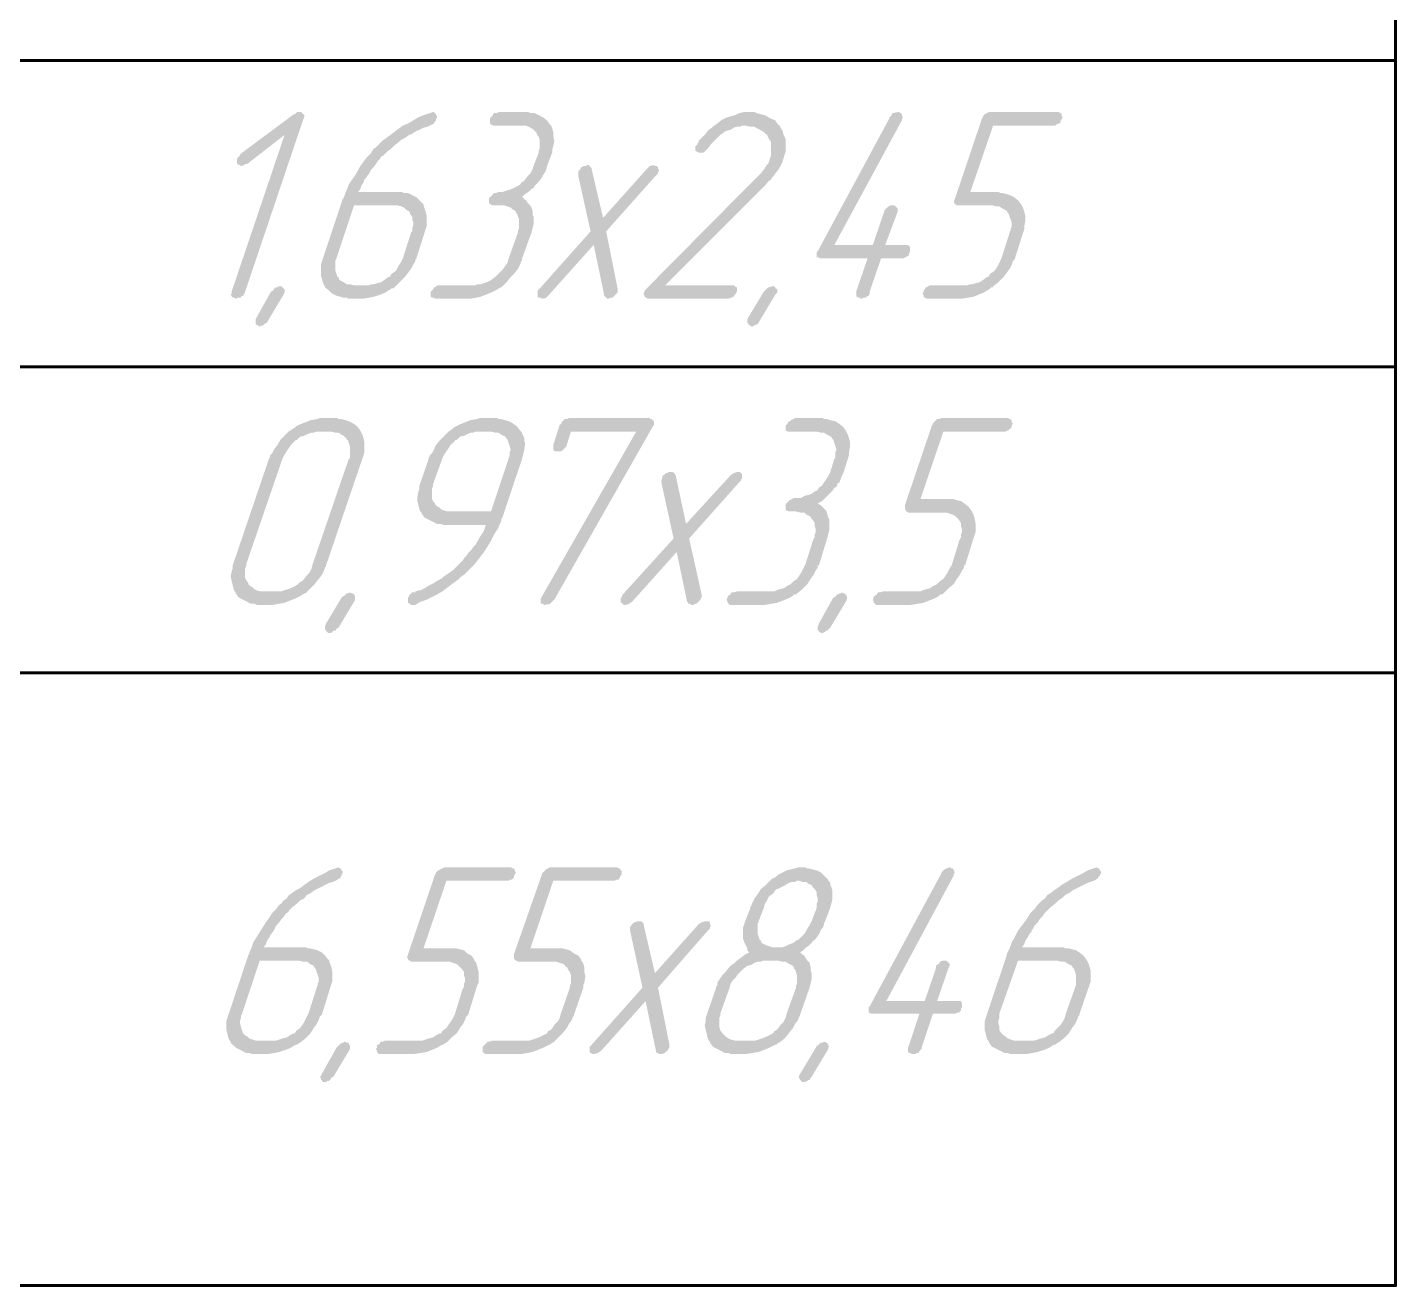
# Model space of a CAD drawing. Extents: x 260 to 1101, y 70 to 664.
# Drawn here: x 734.27 to 767.77, y 175.29 to 206.1 of the extents above; entities that cross this region are included whole.
import ezdxf

# ---------------------------------------------------------------- set-up
doc = ezdxf.new("R2010")
doc.units = 0
doc.header["$MEASUREMENT"] = 0
doc.layers.add('PDF _Геометрия', color=7, linetype='CONTINUOUS')
doc.layers.add('PDF _Сплошная заливка', color=7, linetype='CONTINUOUS')

msp = doc.modelspace()

# ---------------------------------------------------------------- hatches: boundary and pattern name
at = {"layer": 'PDF _Сплошная заливка', "transparency": 33554559}
for points in [[(740.973, 204.022), (740.998, 203.997), (741.024, 203.971), (741.024, 203.971), (741.049, 203.946), (741.049, 203.895), (741.024, 203.844), (739.601, 199.628), (739.601, 199.602), (739.575, 199.577), (739.55, 199.526), (739.499, 199.501), (739.499, 199.475), (739.474, 199.475), (739.423, 199.475), (739.372, 199.45), (739.372, 199.45), (739.347, 199.475), (739.321, 199.475), (739.271, 199.501), (739.271, 199.501), (739.271, 199.526), (739.245, 199.551), (739.271, 199.577), (739.271, 199.628), (740.566, 203.463), (739.652, 202.752), (739.626, 202.752), (739.601, 202.752), (739.575, 202.727), (739.525, 202.701), (739.499, 202.701), (739.474, 202.727), (739.448, 202.727), (739.423, 202.752), (739.398, 202.777), (739.398, 202.803), (739.398, 202.828), (739.398, 202.879), (739.398, 202.879), (739.423, 202.904), (739.448, 202.93), (739.499, 203.006), (740.795, 203.971), (740.82, 203.971), (740.846, 203.997), (740.871, 204.022), (740.922, 204.022), (740.947, 204.022)], [(746.536, 204.022), (746.587, 203.997), (746.689, 203.997), (746.79, 203.946), (746.892, 203.895), (746.994, 203.819), (747.044, 203.742), (747.07, 203.717), (747.095, 203.692), (747.121, 203.616), (747.146, 203.539), (747.146, 203.438), (747.172, 203.311), (747.146, 203.184), (747.121, 203.108), (747.121, 203.031), (746.994, 202.701), (746.968, 202.6), (746.943, 202.549), (746.892, 202.472), (746.892, 202.472), (746.892, 202.472), (746.867, 202.422), (746.816, 202.346), (746.765, 202.295), (746.765, 202.295), (746.74, 202.269), (746.689, 202.219), (746.663, 202.168), (746.613, 202.142), (746.536, 202.066), (746.46, 202.015), (746.384, 201.939), (746.384, 201.939), (746.409, 201.939), (746.435, 201.888), (746.486, 201.863), (746.511, 201.812), (746.562, 201.761), (746.613, 201.685), (746.638, 201.609), (746.638, 201.584), (746.638, 201.558), (746.638, 201.507), (746.663, 201.457), (746.663, 201.355), (746.663, 201.279), (746.638, 201.177), (746.613, 201.076), (746.384, 200.441), (746.384, 200.415), (746.384, 200.415), (746.384, 200.39), (746.359, 200.364), (746.333, 200.288), (746.282, 200.187), (746.206, 200.085), (746.104, 199.983), (746.003, 199.856), (745.876, 199.729), (745.85, 199.729), (745.85, 199.729), (745.825, 199.704), (745.8, 199.704), (745.774, 199.679), (745.723, 199.653), (745.622, 199.602), (745.495, 199.551), (745.368, 199.501), (745.241, 199.475), (745.088, 199.45), (744.25, 199.45), (744.225, 199.475), (744.174, 199.475), (744.148, 199.501), (744.148, 199.501), (744.148, 199.526), (744.148, 199.577), (744.148, 199.628), (744.148, 199.628), (744.174, 199.653), (744.199, 199.679), (744.225, 199.729), (744.25, 199.729), (744.275, 199.755), (744.326, 199.78), (744.377, 199.78), (745.241, 199.78), (745.292, 199.806), (745.368, 199.806), (745.444, 199.831), (745.52, 199.856), (745.622, 199.907), (745.723, 199.983), (745.723, 199.983), (745.749, 200.009), (745.8, 200.06), (745.85, 200.11), (745.901, 200.161), (745.977, 200.263), (746.028, 200.339), (746.054, 200.441), (746.282, 201.076), (746.282, 201.101), (746.282, 201.126), (746.308, 201.177), (746.308, 201.253), (746.308, 201.33), (746.308, 201.406), (746.282, 201.457), (746.257, 201.533), (746.232, 201.558), (746.232, 201.584), (746.206, 201.609), (746.155, 201.634), (746.104, 201.685), (746.028, 201.711), (745.952, 201.736), (745.85, 201.736), (745.673, 201.736), (745.647, 201.736), (745.622, 201.761), (745.571, 201.787), (745.571, 201.787), (745.571, 201.812), (745.571, 201.863), (745.571, 201.888), (745.571, 201.914), (745.596, 201.939), (745.622, 201.965), (745.647, 201.99), (745.673, 202.015), (745.698, 202.041), (745.749, 202.041), (745.8, 202.066), (745.85, 202.066), (745.901, 202.066), (745.977, 202.091), (746.054, 202.117), (746.13, 202.142), (746.232, 202.193), (746.333, 202.244), (746.333, 202.244), (746.359, 202.295), (746.409, 202.32), (746.46, 202.371), (746.511, 202.447), (746.587, 202.523), (746.638, 202.625), (746.663, 202.701), (746.79, 203.031), (746.79, 203.057), (746.79, 203.082), (746.816, 203.133), (746.816, 203.209), (746.816, 203.26), (746.816, 203.336), (746.79, 203.412), (746.74, 203.489), (746.74, 203.514), (746.74, 203.514), (746.689, 203.565), (746.663, 203.59), (746.587, 203.641), (746.536, 203.666), (746.46, 203.692), (746.359, 203.692), (745.698, 203.692), (745.673, 203.692), (745.622, 203.717), (745.596, 203.742), (745.596, 203.742), (745.596, 203.768), (745.596, 203.819), (745.596, 203.844), (745.596, 203.87), (745.596, 203.87), (745.647, 203.92), (745.673, 203.946), (745.673, 203.971), (745.698, 203.997), (745.749, 203.997), (745.825, 204.022), (746.511, 204.022)], [(752.024, 204.022), (752.075, 204.022), (752.125, 203.997), (752.227, 203.971), (752.329, 203.946), (752.456, 203.87), (752.583, 203.819), (752.633, 203.742), (752.684, 203.692), (752.684, 203.692), (752.684, 203.692), (752.71, 203.666), (752.71, 203.641), (752.761, 203.565), (752.786, 203.463), (752.837, 203.361), (752.837, 203.209), (752.837, 203.133), (752.837, 203.057), (752.811, 202.981), (752.786, 202.904), (752.786, 202.879), (752.786, 202.879), (752.761, 202.854), (752.761, 202.803), (752.735, 202.752), (752.71, 202.701), (752.633, 202.574), (752.633, 202.574), (752.608, 202.549), (752.583, 202.523), (752.557, 202.472), (752.506, 202.422), (752.481, 202.371), (752.405, 202.32), (752.354, 202.244), (749.89, 199.78), (751.541, 199.78), (751.567, 199.78), (751.592, 199.755), (751.643, 199.729), (751.643, 199.729), (751.643, 199.704), (751.643, 199.653), (751.643, 199.628), (751.643, 199.628), (751.617, 199.577), (751.592, 199.551), (751.567, 199.501), (751.541, 199.501), (751.516, 199.475), (751.49, 199.475), (751.414, 199.45), (749.458, 199.45), (749.433, 199.475), (749.407, 199.475), (749.382, 199.501), (749.382, 199.526), (749.356, 199.551), (749.356, 199.577), (749.382, 199.628), (749.382, 199.628), (749.382, 199.653), (749.433, 199.704), (752.125, 202.422), (752.252, 202.549), (752.329, 202.65), (752.329, 202.676), (752.354, 202.676), (752.354, 202.701), (752.379, 202.727), (752.43, 202.803), (752.456, 202.904), (752.456, 202.904), (752.456, 202.904), (752.481, 202.955), (752.481, 203.006), (752.481, 203.082), (752.481, 203.184), (752.481, 203.285), (752.43, 203.361), (752.405, 203.412), (752.379, 203.463), (752.379, 203.463), (752.354, 203.489), (752.329, 203.489), (752.329, 203.514), (752.252, 203.565), (752.151, 203.616), (752.151, 203.616), (752.125, 203.641), (752.1, 203.641), (752.075, 203.666), (752.024, 203.666), (751.973, 203.666), (751.846, 203.692), (751.821, 203.692), (751.77, 203.692), (751.719, 203.666), (751.643, 203.666), (751.567, 203.641), (751.49, 203.59), (751.389, 203.565), (751.389, 203.565), (751.338, 203.539), (751.312, 203.514), (751.236, 203.463), (751.185, 203.412), (751.109, 203.336), (751.008, 203.235), (750.931, 203.133), (750.931, 203.133), (750.906, 203.108), (750.881, 203.082), (750.855, 203.057), (750.855, 203.057), (750.83, 203.031), (750.804, 203.031), (750.754, 203.031), (750.754, 203.031), (750.703, 203.031), (750.677, 203.057), (750.652, 203.057), (750.627, 203.082), (750.627, 203.108), (750.627, 203.133), (750.627, 203.184), (750.677, 203.235), (750.677, 203.26), (750.677, 203.26), (750.703, 203.285), (750.703, 203.311), (750.779, 203.387), (750.855, 203.463), (750.931, 203.565), (751.058, 203.666), (751.16, 203.742), (751.287, 203.844), (751.312, 203.844), (751.312, 203.844), (751.338, 203.87), (751.414, 203.895), (751.49, 203.92), (751.592, 203.946), (751.693, 203.997), (751.821, 204.022), (751.948, 204.022), (751.998, 204.022)], [(755.606, 204.022), (755.657, 203.997), (755.682, 203.971), (755.682, 203.971), (755.682, 203.946), (755.707, 203.895), (755.682, 203.844), (755.682, 203.819), (754.031, 200.771), (754.971, 200.771), (755.25, 201.584), (755.25, 201.584), (755.25, 201.609), (755.276, 201.634), (755.326, 201.685), (755.326, 201.685), (755.352, 201.711), (755.403, 201.736), (755.453, 201.736), (755.479, 201.736), (755.504, 201.736), (755.53, 201.711), (755.555, 201.685), (755.555, 201.685), (755.58, 201.66), (755.58, 201.634), (755.58, 201.584), (755.276, 200.771), (755.784, 200.771), (755.809, 200.771), (755.86, 200.745), (755.885, 200.72), (755.885, 200.695), (755.885, 200.669), (755.885, 200.644), (755.885, 200.593), (755.885, 200.593), (755.86, 200.568), (755.86, 200.517), (755.809, 200.491), (755.784, 200.466), (755.758, 200.466), (755.733, 200.441), (755.682, 200.441), (755.174, 200.441), (754.895, 199.628), (754.895, 199.602), (754.895, 199.577), (754.869, 199.526), (754.818, 199.501), (754.793, 199.475), (754.767, 199.475), (754.742, 199.475), (754.691, 199.45), (754.666, 199.45), (754.666, 199.475), (754.615, 199.475), (754.59, 199.501), (754.564, 199.501), (754.564, 199.526), (754.564, 199.551), (754.564, 199.577), (754.564, 199.628), (754.844, 200.441), (753.701, 200.441), (753.675, 200.441), (753.65, 200.466), (753.599, 200.466), (753.599, 200.491), (753.599, 200.517), (753.599, 200.542), (753.599, 200.593), (753.624, 200.618), (755.377, 203.87), (755.377, 203.895), (755.403, 203.92), (755.428, 203.946), (755.453, 203.997), (755.58, 204.022)], [(759.518, 204.022), (759.569, 203.997), (759.594, 203.971), (759.594, 203.946), (759.594, 203.92), (759.62, 203.895), (759.594, 203.844), (759.594, 203.844), (759.569, 203.819), (759.569, 203.768), (759.518, 203.742), (759.518, 203.742), (759.467, 203.717), (759.442, 203.692), (759.391, 203.692), (757.918, 203.692), (757.359, 202.066), (758.045, 202.066), (758.096, 202.041), (758.146, 202.041), (758.248, 202.015), (758.324, 201.99), (758.426, 201.939), (758.527, 201.863), (758.604, 201.761), (758.604, 201.761), (758.629, 201.711), (758.654, 201.66), (758.68, 201.584), (758.705, 201.482), (758.705, 201.355), (758.68, 201.228), (758.68, 201.152), (758.654, 201.076), (758.451, 200.441), (758.451, 200.415), (758.426, 200.415), (758.426, 200.39), (758.4, 200.364), (758.375, 200.288), (758.324, 200.187), (758.248, 200.085), (758.172, 199.983), (758.045, 199.856), (757.918, 199.755), (757.918, 199.755), (757.918, 199.729), (757.867, 199.729), (757.841, 199.704), (757.816, 199.679), (757.765, 199.653), (757.689, 199.602), (757.562, 199.551), (757.435, 199.501), (757.283, 199.475), (757.13, 199.45), (756.292, 199.45), (756.266, 199.475), (756.241, 199.475), (756.216, 199.501), (756.216, 199.501), (756.216, 199.526), (756.19, 199.577), (756.216, 199.628), (756.216, 199.628), (756.216, 199.653), (756.241, 199.679), (756.266, 199.729), (756.292, 199.729), (756.317, 199.755), (756.368, 199.78), (756.419, 199.78), (757.283, 199.78), (757.333, 199.806), (757.41, 199.806), (757.486, 199.831), (757.587, 199.856), (757.664, 199.907), (757.765, 199.983), (757.791, 199.983), (757.816, 200.009), (757.841, 200.06), (757.918, 200.11), (757.969, 200.161), (758.019, 200.237), (758.07, 200.339), (758.121, 200.441), (758.324, 201.076), (758.324, 201.101), (758.35, 201.126), (758.35, 201.177), (758.375, 201.228), (758.375, 201.304), (758.35, 201.38), (758.324, 201.457), (758.299, 201.533), (758.299, 201.533), (758.273, 201.558), (758.248, 201.609), (758.197, 201.634), (758.146, 201.66), (758.07, 201.711), (757.994, 201.711), (757.918, 201.736), (757.054, 201.736), (757.029, 201.736), (757.003, 201.761), (756.978, 201.761), (756.978, 201.787), (756.952, 201.838), (756.978, 201.888), (757.638, 203.844), (757.638, 203.87), (757.664, 203.87), (757.664, 203.92), (757.689, 203.946), (757.714, 203.971), (757.765, 203.997), (757.816, 204.022), (757.867, 204.022)], [(749.636, 202.701), (749.687, 202.701), (749.712, 202.676), (749.712, 202.676), (749.712, 202.65), (749.737, 202.6), (749.712, 202.549), (749.712, 202.549), (749.712, 202.523), (749.687, 202.498), (749.661, 202.472), (748.442, 201.101), (748.721, 199.704), (748.721, 199.704), (748.721, 199.679), (748.721, 199.653), (748.721, 199.602), (748.721, 199.602), (748.696, 199.577), (748.67, 199.551), (748.62, 199.501), (748.62, 199.501), (748.594, 199.475), (748.543, 199.475), (748.493, 199.45), (748.467, 199.45), (748.442, 199.475), (748.416, 199.501), (748.391, 199.526), (748.391, 199.551), (748.137, 200.771), (747.044, 199.551), (746.968, 199.475), (746.867, 199.45), (746.867, 199.45), (746.841, 199.475), (746.79, 199.475), (746.765, 199.501), (746.765, 199.501), (746.765, 199.526), (746.765, 199.577), (746.765, 199.628), (746.765, 199.628), (746.765, 199.653), (746.79, 199.679), (746.816, 199.704), (748.061, 201.101), (747.756, 202.472), (747.756, 202.574), (747.756, 202.574), (747.781, 202.6), (747.807, 202.625), (747.832, 202.676), (747.857, 202.676), (747.883, 202.701), (747.934, 202.701), (747.984, 202.727), (748.01, 202.727), (748.035, 202.701), (748.061, 202.676), (748.086, 202.65), (748.086, 202.625), (748.366, 201.431), (749.433, 202.625), (749.509, 202.701), (749.61, 202.727), (749.61, 202.727)], [(740.49, 199.755), (740.515, 199.729), (740.541, 199.704), (740.541, 199.704), (740.566, 199.679), (740.566, 199.628), (740.566, 199.602), (740.566, 199.602), (740.541, 199.551), (740.16, 198.917), (740.134, 198.866), (740.084, 198.84), (740.058, 198.815), (740.058, 198.815), (740.033, 198.79), (739.982, 198.79), (739.957, 198.764), (739.957, 198.764), (739.931, 198.79), (739.88, 198.815), (739.88, 198.815), (739.855, 198.84), (739.855, 198.866), (739.855, 198.891), (739.855, 198.917), (739.855, 198.942), (739.88, 198.993), (740.236, 199.628), (740.287, 199.653), (740.312, 199.704), (740.338, 199.704), (740.338, 199.729), (740.388, 199.729), (740.414, 199.755), (740.439, 199.755), (740.465, 199.755)], [(752.557, 199.755), (752.583, 199.729), (752.583, 199.704), (752.608, 199.704), (752.633, 199.679), (752.633, 199.628), (752.633, 199.602), (752.633, 199.602), (752.583, 199.551), (752.202, 198.917), (752.176, 198.866), (752.151, 198.84), (752.125, 198.815), (752.1, 198.815), (752.075, 198.79), (752.049, 198.79), (752.024, 198.764), (752.024, 198.764), (751.973, 198.79), (751.948, 198.815), (751.922, 198.815), (751.922, 198.84), (751.897, 198.866), (751.897, 198.891), (751.897, 198.917), (751.897, 198.942), (751.922, 198.993), (752.303, 199.628), (752.329, 199.653), (752.379, 199.704), (752.379, 199.704), (752.405, 199.729), (752.43, 199.729), (752.481, 199.755), (752.506, 199.755), (752.506, 199.755)], [(749.534, 196.504), (749.559, 196.504), (749.585, 196.478), (749.585, 196.478), (749.61, 196.453), (749.61, 196.402), (749.61, 196.351), (749.585, 196.326), (747.172, 192.084), (747.172, 192.084), (747.146, 192.059), (747.121, 192.033), (747.07, 191.982), (746.943, 191.957), (746.943, 191.957), (746.917, 191.957), (746.892, 191.982), (746.841, 191.982), (746.841, 192.008), (746.841, 192.033), (746.841, 192.059), (746.841, 192.109), (746.867, 192.16), (749.178, 196.199), (747.578, 196.199), (747.476, 195.869), (747.476, 195.843), (747.451, 195.818), (747.425, 195.792), (747.375, 195.742), (747.375, 195.742), (747.349, 195.716), (747.299, 195.716), (747.248, 195.716), (747.248, 195.716), (747.222, 195.716), (747.197, 195.716), (747.146, 195.742), (747.146, 195.742), (747.146, 195.767), (747.146, 195.818), (747.146, 195.869), (747.299, 196.351), (747.299, 196.351), (747.324, 196.377), (747.349, 196.402), (747.349, 196.427), (747.375, 196.453), (747.425, 196.504), (747.476, 196.504), (747.527, 196.529), (749.509, 196.529)], [(753.777, 196.504), (753.853, 196.504), (753.929, 196.478), (754.056, 196.453), (754.132, 196.402), (754.234, 196.326), (754.31, 196.224), (754.31, 196.224), (754.336, 196.173), (754.361, 196.122), (754.386, 196.046), (754.412, 195.945), (754.412, 195.818), (754.386, 195.691), (754.386, 195.615), (754.361, 195.538), (754.259, 195.208), (754.209, 195.107), (754.183, 195.03), (754.158, 194.98), (754.158, 194.98), (754.158, 194.954), (754.107, 194.929), (754.082, 194.852), (754.005, 194.802), (754.005, 194.776), (753.98, 194.751), (753.955, 194.726), (753.904, 194.675), (753.853, 194.624), (753.802, 194.573), (753.726, 194.497), (753.624, 194.446), (753.624, 194.446), (753.65, 194.421), (753.701, 194.395), (753.726, 194.37), (753.777, 194.319), (753.828, 194.268), (753.853, 194.192), (753.878, 194.091), (753.878, 194.091), (753.904, 194.065), (753.904, 194.014), (753.904, 193.938), (753.904, 193.862), (753.904, 193.786), (753.878, 193.684), (753.853, 193.582), (753.65, 192.922), (753.65, 192.922), (753.624, 192.922), (753.624, 192.897), (753.624, 192.871), (753.573, 192.795), (753.523, 192.694), (753.446, 192.592), (753.37, 192.465), (753.243, 192.338), (753.116, 192.236), (753.116, 192.236), (753.116, 192.236), (753.091, 192.211), (753.04, 192.211), (753.015, 192.186), (752.989, 192.16), (752.888, 192.109), (752.761, 192.059), (752.633, 192.008), (752.481, 191.982), (752.329, 191.957), (751.49, 191.957), (751.465, 191.957), (751.44, 191.982), (751.414, 192.008), (751.414, 192.008), (751.414, 192.033), (751.389, 192.084), (751.414, 192.135), (751.414, 192.135), (751.414, 192.16), (751.44, 192.186), (751.49, 192.211), (751.49, 192.236), (751.516, 192.262), (751.567, 192.262), (751.643, 192.287), (752.481, 192.287), (752.557, 192.287), (752.608, 192.312), (752.684, 192.338), (752.786, 192.363), (752.862, 192.414), (752.964, 192.465), (752.989, 192.49), (753.015, 192.516), (753.04, 192.541), (753.116, 192.592), (753.167, 192.668), (753.218, 192.744), (753.269, 192.846), (753.319, 192.948), (753.523, 193.582), (753.548, 193.608), (753.548, 193.633), (753.548, 193.684), (753.573, 193.735), (753.573, 193.811), (753.548, 193.887), (753.548, 193.964), (753.497, 194.04), (753.497, 194.04), (753.472, 194.065), (753.446, 194.116), (753.396, 194.141), (753.345, 194.167), (753.294, 194.218), (753.192, 194.218), (753.091, 194.243), (752.938, 194.243), (752.913, 194.243), (752.862, 194.268), (752.837, 194.268), (752.837, 194.294), (752.837, 194.319), (752.837, 194.345), (752.837, 194.395), (752.837, 194.395), (752.837, 194.421), (752.862, 194.446), (752.913, 194.497), (752.913, 194.497), (752.938, 194.522), (752.989, 194.548), (753.04, 194.573), (753.091, 194.573), (753.167, 194.573), (753.218, 194.573), (753.294, 194.624), (753.396, 194.649), (753.472, 194.675), (753.573, 194.751), (753.599, 194.751), (753.624, 194.776), (753.65, 194.827), (753.726, 194.878), (753.777, 194.954), (753.828, 195.03), (753.878, 195.107), (753.929, 195.208), (754.031, 195.538), (754.056, 195.538), (754.056, 195.589), (754.056, 195.64), (754.056, 195.691), (754.082, 195.767), (754.056, 195.843), (754.031, 195.919), (754.005, 195.996), (754.005, 195.996), (753.98, 196.021), (753.955, 196.072), (753.904, 196.097), (753.853, 196.122), (753.777, 196.173), (753.701, 196.173), (753.599, 196.199), (752.938, 196.199), (752.913, 196.199), (752.888, 196.199), (752.837, 196.224), (752.837, 196.25), (752.837, 196.275), (752.837, 196.3), (752.837, 196.351), (752.837, 196.351), (752.862, 196.377), (752.888, 196.402), (752.913, 196.453), (752.938, 196.453), (752.964, 196.478), (753.015, 196.504), (753.065, 196.529), (753.751, 196.529)], [(758.299, 196.504), (758.35, 196.504), (758.375, 196.453), (758.375, 196.453), (758.375, 196.427), (758.4, 196.402), (758.375, 196.351), (758.375, 196.351), (758.375, 196.326), (758.35, 196.275), (758.299, 196.25), (758.299, 196.224), (758.273, 196.224), (758.222, 196.199), (758.172, 196.199), (756.698, 196.199), (756.139, 194.548), (756.851, 194.548), (756.876, 194.548), (756.927, 194.548), (757.029, 194.522), (757.13, 194.497), (757.206, 194.446), (757.308, 194.37), (757.384, 194.268), (757.384, 194.268), (757.41, 194.218), (757.435, 194.167), (757.46, 194.091), (757.486, 193.964), (757.486, 193.862), (757.486, 193.735), (757.46, 193.659), (757.435, 193.582), (757.232, 192.922), (757.232, 192.922), (757.206, 192.922), (757.206, 192.897), (757.206, 192.871), (757.156, 192.795), (757.105, 192.694), (757.029, 192.592), (756.952, 192.465), (756.825, 192.363), (756.698, 192.236), (756.698, 192.236), (756.698, 192.236), (756.673, 192.211), (756.622, 192.211), (756.597, 192.186), (756.571, 192.16), (756.47, 192.109), (756.343, 192.059), (756.216, 192.008), (756.063, 191.982), (755.911, 191.957), (755.072, 191.957), (755.047, 191.957), (755.022, 191.982), (754.996, 192.008), (754.996, 192.008), (754.996, 192.033), (754.971, 192.084), (754.996, 192.135), (754.996, 192.135), (754.996, 192.16), (755.022, 192.186), (755.072, 192.211), (755.072, 192.236), (755.098, 192.262), (755.149, 192.262), (755.225, 192.287), (756.063, 192.287), (756.139, 192.287), (756.19, 192.312), (756.266, 192.338), (756.368, 192.363), (756.444, 192.414), (756.546, 192.465), (756.571, 192.49), (756.597, 192.516), (756.622, 192.541), (756.698, 192.592), (756.749, 192.668), (756.8, 192.744), (756.851, 192.846), (756.901, 192.922), (757.105, 193.582), (757.13, 193.582), (757.13, 193.633), (757.13, 193.684), (757.156, 193.735), (757.156, 193.811), (757.13, 193.887), (757.13, 193.964), (757.079, 194.04), (757.079, 194.04), (757.054, 194.065), (757.029, 194.091), (756.978, 194.141), (756.927, 194.167), (756.851, 194.192), (756.774, 194.218), (756.698, 194.218), (755.835, 194.218), (755.809, 194.243), (755.784, 194.243), (755.784, 194.268), (755.758, 194.294), (755.758, 194.319), (755.758, 194.395), (756.419, 196.351), (756.419, 196.351), (756.444, 196.377), (756.444, 196.402), (756.47, 196.427), (756.495, 196.453), (756.546, 196.504), (756.597, 196.504), (756.647, 196.529), (758.299, 196.529)], [(751.693, 195.208), (751.719, 195.208), (751.744, 195.183), (751.77, 195.157), (751.77, 195.132), (751.77, 195.107), (751.77, 195.056), (751.77, 195.056), (751.744, 195.03), (751.744, 195.005), (751.719, 194.98), (750.474, 193.582), (750.779, 192.211), (750.779, 192.186), (750.779, 192.186), (750.779, 192.135), (750.754, 192.109), (750.754, 192.109), (750.754, 192.084), (750.703, 192.033), (750.677, 192.008), (750.652, 191.982), (750.627, 191.982), (750.576, 191.957), (750.525, 191.957), (750.525, 191.957), (750.499, 191.982), (750.449, 191.982), (750.449, 192.008), (750.423, 192.033), (750.169, 193.252), (749.077, 192.033), (749.001, 191.982), (748.924, 191.957), (748.899, 191.957), (748.874, 191.957), (748.848, 191.982), (748.823, 192.008), (748.797, 192.008), (748.797, 192.033), (748.797, 192.059), (748.797, 192.109), (748.797, 192.135), (748.823, 192.135), (748.823, 192.16), (748.848, 192.211), (750.093, 193.582), (749.788, 194.98), (749.814, 195.056), (749.814, 195.081), (749.814, 195.107), (749.839, 195.132), (749.89, 195.157), (749.89, 195.183), (749.941, 195.183), (749.966, 195.208), (750.042, 195.208), (750.042, 195.208), (750.068, 195.208), (750.118, 195.183), (750.118, 195.157), (750.144, 195.132), (750.398, 193.938), (751.49, 195.132), (751.567, 195.183), (751.643, 195.208), (751.668, 195.208)], [(742.218, 192.236), (742.243, 192.236), (742.268, 192.211), (742.268, 192.211), (742.294, 192.16), (742.294, 192.135), (742.294, 192.109), (742.294, 192.084), (742.268, 192.033), (741.887, 191.398), (741.836, 191.373), (741.811, 191.322), (741.786, 191.322), (741.76, 191.322), (741.735, 191.297), (741.709, 191.271), (741.684, 191.271), (741.684, 191.271), (741.633, 191.271), (741.608, 191.297), (741.582, 191.322), (741.582, 191.322), (741.557, 191.373), (741.557, 191.398), (741.557, 191.424), (741.557, 191.424), (741.582, 191.5), (741.964, 192.135), (741.989, 192.16), (742.04, 192.186), (742.065, 192.211), (742.065, 192.211), (742.091, 192.236), (742.141, 192.236), (742.167, 192.262), (742.167, 192.262)], [(754.259, 192.236), (754.285, 192.236), (754.31, 192.211), (754.31, 192.211), (754.336, 192.16), (754.336, 192.135), (754.336, 192.109), (754.336, 192.084), (754.31, 192.033), (753.929, 191.398), (753.904, 191.373), (753.853, 191.322), (753.828, 191.322), (753.828, 191.322), (753.802, 191.297), (753.751, 191.271), (753.726, 191.271), (753.726, 191.271), (753.701, 191.271), (753.65, 191.297), (753.65, 191.322), (753.624, 191.322), (753.624, 191.373), (753.624, 191.398), (753.624, 191.424), (753.624, 191.424), (753.65, 191.5), (754.005, 192.135), (754.056, 192.16), (754.082, 192.186), (754.107, 192.211), (754.107, 192.211), (754.158, 192.236), (754.183, 192.236), (754.209, 192.262), (754.209, 192.262)], [(746.13, 185.505), (746.181, 185.505), (746.206, 185.455), (746.206, 185.455), (746.206, 185.429), (746.232, 185.404), (746.206, 185.353), (746.206, 185.353), (746.181, 185.328), (746.181, 185.277), (746.13, 185.226), (746.13, 185.226), (746.079, 185.226), (746.054, 185.201), (746.003, 185.201), (744.529, 185.201), (743.97, 183.55), (744.656, 183.55), (744.707, 183.55), (744.758, 183.55), (744.86, 183.524), (744.961, 183.499), (745.038, 183.422), (745.139, 183.372), (745.215, 183.27), (745.215, 183.245), (745.241, 183.219), (745.266, 183.169), (745.292, 183.067), (745.317, 182.965), (745.317, 182.864), (745.317, 182.711), (745.292, 182.661), (745.266, 182.584), (745.063, 181.924), (745.063, 181.924), (745.038, 181.899), (745.038, 181.899), (745.012, 181.873), (744.987, 181.797), (744.936, 181.695), (744.86, 181.594), (744.783, 181.467), (744.656, 181.365), (744.529, 181.238), (744.529, 181.238), (744.529, 181.238), (744.479, 181.213), (744.453, 181.187), (744.428, 181.187), (744.377, 181.162), (744.301, 181.111), (744.174, 181.06), (744.047, 181.01), (743.894, 180.984), (743.742, 180.959), (742.904, 180.959), (742.878, 180.959), (742.853, 180.984), (742.827, 181.01), (742.827, 181.01), (742.827, 181.035), (742.802, 181.086), (742.827, 181.111), (742.827, 181.137), (742.827, 181.162), (742.853, 181.187), (742.904, 181.213), (742.904, 181.238), (742.929, 181.264), (742.98, 181.264), (743.03, 181.289), (743.894, 181.289), (743.945, 181.289), (744.021, 181.314), (744.098, 181.34), (744.199, 181.365), (744.275, 181.416), (744.377, 181.467), (744.402, 181.467), (744.428, 181.518), (744.453, 181.543), (744.529, 181.594), (744.58, 181.67), (744.631, 181.746), (744.682, 181.822), (744.733, 181.924), (744.936, 182.584), (744.961, 182.584), (744.961, 182.635), (744.961, 182.686), (744.987, 182.737), (744.987, 182.813), (744.961, 182.889), (744.961, 182.965), (744.91, 183.042), (744.91, 183.042), (744.885, 183.067), (744.86, 183.092), (744.809, 183.143), (744.758, 183.169), (744.682, 183.194), (744.606, 183.219), (744.529, 183.219), (743.666, 183.219), (743.64, 183.245), (743.615, 183.245), (743.589, 183.27), (743.589, 183.296), (743.564, 183.321), (743.589, 183.397), (744.25, 185.353), (744.25, 185.353), (744.275, 185.378), (744.275, 185.404), (744.301, 185.429), (744.326, 185.455), (744.377, 185.48), (744.428, 185.505), (744.479, 185.531), (746.13, 185.531)], [(748.747, 185.505), (748.772, 185.505), (748.797, 185.455), (748.823, 185.455), (748.823, 185.429), (748.823, 185.404), (748.823, 185.353), (748.823, 185.353), (748.797, 185.328), (748.772, 185.277), (748.747, 185.226), (748.721, 185.226), (748.696, 185.226), (748.645, 185.201), (748.594, 185.201), (747.146, 185.201), (746.587, 183.55), (747.273, 183.55), (747.299, 183.55), (747.375, 183.55), (747.451, 183.524), (747.553, 183.499), (747.654, 183.422), (747.756, 183.372), (747.832, 183.27), (747.832, 183.245), (747.857, 183.219), (747.883, 183.169), (747.908, 183.067), (747.908, 182.965), (747.934, 182.864), (747.908, 182.711), (747.883, 182.661), (747.883, 182.584), (747.654, 181.924), (747.654, 181.924), (747.654, 181.899), (747.654, 181.899), (747.629, 181.873), (747.603, 181.797), (747.527, 181.695), (747.476, 181.594), (747.375, 181.467), (747.273, 181.365), (747.146, 181.238), (747.121, 181.238), (747.121, 181.238), (747.095, 181.213), (747.07, 181.187), (747.044, 181.187), (746.994, 181.162), (746.892, 181.111), (746.765, 181.06), (746.638, 181.01), (746.511, 180.984), (746.359, 180.959), (745.52, 180.959), (745.495, 180.959), (745.444, 180.984), (745.419, 181.01), (745.419, 181.01), (745.419, 181.035), (745.419, 181.086), (745.419, 181.111), (745.419, 181.137), (745.444, 181.162), (745.469, 181.187), (745.495, 181.213), (745.52, 181.238), (745.546, 181.264), (745.596, 181.264), (745.647, 181.289), (746.511, 181.289), (746.562, 181.289), (746.638, 181.314), (746.714, 181.34), (746.79, 181.365), (746.892, 181.416), (746.994, 181.467), (746.994, 181.467), (747.019, 181.518), (747.07, 181.543), (747.121, 181.594), (747.172, 181.67), (747.248, 181.746), (747.299, 181.822), (747.324, 181.924), (747.553, 182.584), (747.553, 182.584), (747.553, 182.635), (747.578, 182.686), (747.578, 182.737), (747.578, 182.813), (747.578, 182.889), (747.553, 182.965), (747.502, 183.042), (747.502, 183.042), (747.502, 183.067), (747.451, 183.092), (747.425, 183.143), (747.375, 183.169), (747.299, 183.194), (747.222, 183.219), (747.121, 183.219), (746.282, 183.219), (746.257, 183.245), (746.232, 183.245), (746.206, 183.27), (746.181, 183.296), (746.181, 183.321), (746.181, 183.397), (746.867, 185.353), (746.867, 185.353), (746.867, 185.378), (746.892, 185.404), (746.917, 185.429), (746.943, 185.455), (746.968, 185.48), (747.019, 185.505), (747.07, 185.531), (748.721, 185.531)], [(756.876, 185.505), (756.927, 185.505), (756.952, 185.48), (756.952, 185.455), (756.952, 185.455), (756.978, 185.404), (756.952, 185.353), (756.952, 185.328), (755.301, 182.254), (756.241, 182.254), (756.52, 183.067), (756.52, 183.092), (756.52, 183.118), (756.546, 183.143), (756.597, 183.169), (756.597, 183.194), (756.622, 183.219), (756.673, 183.245), (756.724, 183.245), (756.749, 183.245), (756.774, 183.245), (756.8, 183.219), (756.825, 183.194), (756.825, 183.194), (756.851, 183.169), (756.851, 183.118), (756.825, 183.067), (756.546, 182.254), (757.054, 182.254), (757.079, 182.254), (757.13, 182.254), (757.156, 182.203), (757.156, 182.203), (757.156, 182.178), (757.156, 182.153), (757.156, 182.102), (757.156, 182.102), (757.13, 182.076), (757.13, 182.026), (757.079, 181.975), (757.054, 181.975), (757.029, 181.975), (757.003, 181.949), (756.952, 181.949), (756.444, 181.949), (756.165, 181.111), (756.165, 181.111), (756.165, 181.086), (756.114, 181.035), (756.089, 180.984), (756.063, 180.984), (756.038, 180.984), (756.012, 180.959), (755.936, 180.959), (755.936, 180.959), (755.936, 180.959), (755.885, 180.984), (755.86, 180.984), (755.835, 181.01), (755.835, 181.035), (755.835, 181.06), (755.835, 181.086), (755.835, 181.111), (756.114, 181.949), (754.971, 181.949), (754.945, 181.949), (754.92, 181.949), (754.869, 181.975), (754.869, 181.975), (754.869, 182), (754.869, 182.051), (754.869, 182.102), (754.895, 182.127), (756.647, 185.378), (756.647, 185.404), (756.673, 185.429), (756.698, 185.455), (756.724, 185.48), (756.851, 185.531), (756.876, 185.531)], [(750.906, 184.21), (750.957, 184.21), (750.982, 184.185), (750.982, 184.159), (750.982, 184.134), (751.008, 184.108), (750.982, 184.058), (750.982, 184.058), (750.982, 184.032), (750.957, 184.007), (750.931, 183.981), (749.712, 182.584), (749.991, 181.187), (749.991, 181.187), (749.991, 181.187), (749.991, 181.137), (749.991, 181.111), (749.991, 181.111), (749.966, 181.086), (749.941, 181.035), (749.89, 181.01), (749.89, 180.984), (749.864, 180.984), (749.814, 180.959), (749.763, 180.959), (749.737, 180.959), (749.712, 180.984), (749.687, 180.984), (749.661, 181.01), (749.661, 181.035), (749.407, 182.254), (748.315, 181.035), (748.238, 180.984), (748.137, 180.959), (748.137, 180.959), (748.111, 180.959), (748.061, 180.984), (748.035, 181.01), (748.035, 181.01), (748.035, 181.035), (748.035, 181.06), (748.035, 181.111), (748.035, 181.111), (748.035, 181.137), (748.061, 181.162), (748.086, 181.187), (749.331, 182.584), (749.026, 183.981), (749.026, 184.058), (749.026, 184.058), (749.051, 184.108), (749.077, 184.134), (749.102, 184.159), (749.128, 184.185), (749.153, 184.185), (749.204, 184.21), (749.255, 184.21), (749.28, 184.21), (749.306, 184.21), (749.331, 184.185), (749.356, 184.159), (749.356, 184.134), (749.636, 182.94), (750.703, 184.134), (750.779, 184.185), (750.881, 184.21), (750.881, 184.21)], [(742.091, 181.238), (742.116, 181.238), (742.141, 181.213), (742.141, 181.213), (742.167, 181.162), (742.167, 181.137), (742.167, 181.111), (742.167, 181.086), (742.141, 181.035), (741.76, 180.4), (741.709, 180.375), (741.684, 180.324), (741.659, 180.324), (741.659, 180.298), (741.608, 180.298), (741.582, 180.273), (741.557, 180.273), (741.557, 180.273), (741.506, 180.273), (741.481, 180.298), (741.481, 180.324), (741.455, 180.324), (741.455, 180.375), (741.43, 180.4), (741.455, 180.425), (741.455, 180.425), (741.481, 180.476), (741.836, 181.111), (741.887, 181.162), (741.913, 181.187), (741.938, 181.213), (741.938, 181.213), (741.989, 181.238), (742.014, 181.238), (742.04, 181.264), (742.04, 181.264)], [(753.828, 181.238), (753.853, 181.238), (753.853, 181.213), (753.878, 181.213), (753.878, 181.162), (753.904, 181.137), (753.878, 181.111), (753.878, 181.086), (753.853, 181.035), (753.472, 180.4), (753.446, 180.375), (753.421, 180.324), (753.396, 180.324), (753.37, 180.298), (753.345, 180.298), (753.319, 180.273), (753.294, 180.273), (753.294, 180.273), (753.243, 180.273), (753.218, 180.298), (753.192, 180.324), (753.192, 180.324), (753.167, 180.375), (753.167, 180.4), (753.167, 180.425), (753.167, 180.425), (753.192, 180.476), (753.573, 181.111), (753.599, 181.162), (753.65, 181.187), (753.65, 181.213), (753.675, 181.213), (753.701, 181.238), (753.751, 181.238), (753.777, 181.264), (753.777, 181.264)]]:
    msp.add_hatch(color=256, dxfattribs=at).paths.add_polyline_path(points)
h = msp.add_hatch(color=256, dxfattribs=at)
h.paths.add_polyline_path([(743.234, 201.736), (742.268, 201.736), (741.836, 200.441), (741.836, 200.415), (741.811, 200.39), (741.811, 200.339), (741.811, 200.288), (741.811, 200.212), (741.811, 200.136), (741.836, 200.06), (741.862, 199.983), (741.887, 199.983), (741.887, 199.958), (741.913, 199.907), (741.964, 199.882), (742.014, 199.856), (742.091, 199.806), (742.167, 199.806), (742.268, 199.78), (742.624, 199.78), (742.7, 199.806), (742.751, 199.806), (742.827, 199.831), (742.929, 199.856), (743.005, 199.907), (743.107, 199.983), (743.132, 199.983), (743.158, 200.009), (743.183, 200.06), (743.259, 200.11), (743.31, 200.161), (743.361, 200.263), (743.412, 200.339), (743.462, 200.441), (743.666, 201.076), (743.691, 201.101), (743.691, 201.126), (743.691, 201.177), (743.716, 201.253), (743.716, 201.33), (743.691, 201.406), (743.691, 201.457), (743.64, 201.533), (743.64, 201.558), (743.615, 201.584), (743.589, 201.609), (743.539, 201.634), (743.488, 201.685), (743.437, 201.711), (743.335, 201.736)], flags=0)
h.paths.add_polyline_path([(744.225, 204.022), (744.25, 203.997), (744.275, 203.971), (744.275, 203.946), (744.301, 203.92), (744.301, 203.895), (744.275, 203.844), (744.275, 203.844), (744.275, 203.819), (744.25, 203.793), (744.25, 203.768), (744.225, 203.768), (744.225, 203.742), (744.174, 203.717), (744.123, 203.692), (744.072, 203.666), (743.97, 203.641), (743.818, 203.565), (743.818, 203.565), (743.793, 203.565), (743.767, 203.539), (743.716, 203.514), (743.691, 203.489), (743.615, 203.463), (743.513, 203.387), (743.513, 203.387), (743.462, 203.361), (743.412, 203.336), (743.361, 203.285), (743.259, 203.209), (743.183, 203.133), (743.081, 203.057), (742.98, 202.955), (742.98, 202.955), (742.929, 202.93), (742.904, 202.879), (742.853, 202.828), (742.802, 202.752), (742.751, 202.676), (742.675, 202.6), (742.624, 202.498), (742.624, 202.498), (742.599, 202.472), (742.573, 202.422), (742.522, 202.371), (742.497, 202.295), (742.446, 202.219), (742.421, 202.142), (742.37, 202.066), (743.412, 202.066), (743.437, 202.066), (743.488, 202.041), (743.589, 202.041), (743.691, 201.99), (743.793, 201.939), (743.869, 201.863), (743.945, 201.787), (743.97, 201.761), (743.97, 201.736), (743.996, 201.66), (744.021, 201.584), (744.047, 201.482), (744.047, 201.355), (744.047, 201.228), (744.021, 201.152), (743.996, 201.076), (743.793, 200.441), (743.793, 200.415), (743.767, 200.415), (743.767, 200.39), (743.767, 200.364), (743.716, 200.288), (743.666, 200.187), (743.589, 200.085), (743.513, 199.983), (743.386, 199.856), (743.259, 199.729), (743.259, 199.729), (743.259, 199.729), (743.234, 199.704), (743.183, 199.704), (743.158, 199.679), (743.107, 199.653), (743.03, 199.602), (742.904, 199.551), (742.751, 199.501), (742.624, 199.475), (742.472, 199.45), (742.116, 199.45), (742.091, 199.475), (742.014, 199.475), (741.938, 199.501), (741.836, 199.526), (741.735, 199.577), (741.659, 199.653), (741.557, 199.729), (741.557, 199.755), (741.532, 199.78), (741.506, 199.856), (741.481, 199.932), (741.455, 200.034), (741.455, 200.161), (741.455, 200.288), (741.481, 200.364), (741.506, 200.441), (741.989, 201.888), (741.989, 201.888), (742.014, 201.914), (742.014, 201.939), (742.04, 201.99), (742.065, 202.066), (742.091, 202.117), (742.116, 202.193), (742.167, 202.295), (742.294, 202.472), (742.421, 202.701), (742.497, 202.803), (742.573, 202.904), (742.675, 203.006), (742.751, 203.133), (742.776, 203.133), (742.802, 203.158), (742.827, 203.184), (742.878, 203.235), (742.929, 203.285), (742.98, 203.336), (743.056, 203.387), (743.158, 203.463), (743.259, 203.539), (743.361, 203.616), (743.462, 203.692), (743.589, 203.742), (743.843, 203.895), (743.97, 203.946), (744.123, 203.997), (744.199, 204.022), (744.199, 204.022)], flags=0)
h = msp.add_hatch(color=256, dxfattribs=at)
h.paths.add_polyline_path([(741.709, 196.199), (741.354, 196.199), (741.278, 196.173), (741.227, 196.173), (741.151, 196.148), (741.049, 196.097), (740.947, 196.072), (740.871, 195.996), (740.846, 195.996), (740.82, 195.97), (740.77, 195.919), (740.719, 195.869), (740.668, 195.792), (740.617, 195.716), (740.566, 195.64), (740.515, 195.538), (739.626, 192.948), (739.626, 192.922), (739.626, 192.897), (739.601, 192.846), (739.601, 192.77), (739.601, 192.719), (739.601, 192.617), (739.626, 192.567), (739.677, 192.49), (739.677, 192.465), (739.702, 192.44), (739.728, 192.414), (739.779, 192.389), (739.83, 192.338), (739.88, 192.312), (739.982, 192.287), (740.058, 192.287), (740.439, 192.287), (740.49, 192.287), (740.541, 192.312), (740.643, 192.338), (740.719, 192.363), (740.82, 192.414), (740.896, 192.465), (740.922, 192.49), (740.947, 192.516), (740.998, 192.541), (741.049, 192.592), (741.1, 192.668), (741.176, 192.744), (741.227, 192.846), (741.252, 192.948), (742.141, 195.538), (742.167, 195.538), (742.167, 195.589), (742.167, 195.64), (742.167, 195.691), (742.167, 195.767), (742.167, 195.843), (742.141, 195.919), (742.116, 195.996), (742.091, 195.996), (742.091, 196.021), (742.065, 196.046), (742.014, 196.097), (741.964, 196.122), (741.887, 196.173), (741.811, 196.173)], flags=0)
h.paths.add_polyline_path([(741.887, 196.504), (741.964, 196.504), (742.065, 196.478), (742.141, 196.453), (742.243, 196.402), (742.345, 196.326), (742.421, 196.224), (742.421, 196.224), (742.446, 196.173), (742.472, 196.122), (742.497, 196.046), (742.522, 195.945), (742.522, 195.818), (742.522, 195.691), (742.497, 195.615), (742.472, 195.538), (741.582, 192.922), (741.582, 192.922), (741.582, 192.922), (741.582, 192.897), (741.557, 192.871), (741.532, 192.795), (741.481, 192.694), (741.405, 192.592), (741.303, 192.465), (741.201, 192.363), (741.074, 192.236), (741.049, 192.236), (741.049, 192.236), (741.024, 192.211), (740.998, 192.211), (740.973, 192.186), (740.922, 192.16), (740.82, 192.109), (740.693, 192.059), (740.566, 192.008), (740.414, 191.982), (740.287, 191.957), (739.906, 191.957), (739.88, 191.957), (739.83, 191.982), (739.728, 191.982), (739.652, 192.033), (739.55, 192.084), (739.448, 192.135), (739.372, 192.236), (739.372, 192.262), (739.347, 192.287), (739.321, 192.338), (739.296, 192.44), (739.271, 192.541), (739.245, 192.643), (739.271, 192.77), (739.296, 192.846), (739.296, 192.922), (740.185, 195.538), (740.185, 195.538), (740.211, 195.564), (740.211, 195.589), (740.211, 195.615), (740.261, 195.665), (740.312, 195.767), (740.388, 195.869), (740.465, 195.996), (740.566, 196.097), (740.693, 196.224), (740.719, 196.224), (740.719, 196.25), (740.744, 196.25), (740.77, 196.275), (740.82, 196.3), (740.846, 196.326), (740.947, 196.377), (741.074, 196.427), (741.201, 196.478), (741.354, 196.504), (741.43, 196.529), (741.862, 196.529)], flags=0)
h = msp.add_hatch(color=256, dxfattribs=at)
h.paths.add_polyline_path([(745.622, 196.199), (745.241, 196.199), (745.19, 196.173), (745.139, 196.173), (745.063, 196.148), (744.961, 196.097), (744.86, 196.072), (744.783, 195.996), (744.758, 195.996), (744.733, 195.97), (744.682, 195.919), (744.631, 195.869), (744.58, 195.792), (744.529, 195.716), (744.479, 195.64), (744.428, 195.538), (744.199, 194.903), (744.199, 194.878), (744.199, 194.852), (744.174, 194.802), (744.174, 194.726), (744.174, 194.675), (744.174, 194.573), (744.199, 194.497), (744.25, 194.446), (744.25, 194.421), (744.275, 194.395), (744.301, 194.37), (744.352, 194.345), (744.402, 194.294), (744.479, 194.268), (744.555, 194.243), (744.631, 194.243), (745.622, 194.243), (746.054, 195.538), (746.054, 195.564), (746.079, 195.589), (746.079, 195.64), (746.079, 195.691), (746.104, 195.767), (746.079, 195.843), (746.054, 195.919), (746.028, 195.996), (746.028, 195.996), (746.003, 196.021), (745.977, 196.072), (745.927, 196.097), (745.876, 196.122), (745.8, 196.173), (745.723, 196.173)], flags=0)
h.paths.add_polyline_path([(745.825, 196.504), (745.876, 196.504), (745.977, 196.478), (746.054, 196.453), (746.155, 196.402), (746.257, 196.326), (746.333, 196.224), (746.333, 196.224), (746.359, 196.199), (746.384, 196.173), (746.384, 196.148), (746.409, 196.097), (746.435, 196.046), (746.435, 195.97), (746.46, 195.919), (746.435, 195.742), (746.409, 195.64), (746.384, 195.538), (745.901, 194.091), (745.901, 194.091), (745.876, 194.065), (745.876, 194.014), (745.85, 193.964), (745.825, 193.913), (745.8, 193.837), (745.749, 193.76), (745.698, 193.684), (745.596, 193.481), (745.469, 193.278), (745.393, 193.176), (745.317, 193.075), (745.215, 192.948), (745.114, 192.846), (745.114, 192.846), (745.088, 192.821), (745.063, 192.795), (745.012, 192.744), (744.961, 192.694), (744.885, 192.643), (744.809, 192.567), (744.733, 192.516), (744.631, 192.44), (744.529, 192.363), (744.428, 192.287), (744.301, 192.211), (744.047, 192.084), (743.894, 192.033), (743.767, 191.957), (743.691, 191.957), (743.691, 191.957), (743.666, 191.957), (743.64, 191.982), (743.589, 192.008), (743.589, 192.008), (743.589, 192.033), (743.589, 192.084), (743.589, 192.135), (743.589, 192.135), (743.615, 192.16), (743.615, 192.186), (743.64, 192.211), (743.64, 192.211), (743.666, 192.236), (743.691, 192.262), (743.742, 192.262), (743.767, 192.262), (743.767, 192.287), (743.793, 192.287), (743.843, 192.312), (743.894, 192.312), (743.945, 192.338), (743.996, 192.363), (744.072, 192.414), (744.225, 192.49), (744.25, 192.516), (744.352, 192.567), (744.377, 192.592), (744.402, 192.592), (744.453, 192.643), (744.529, 192.694), (744.606, 192.744), (744.707, 192.821), (744.809, 192.922), (744.91, 193.024), (744.91, 193.024), (744.936, 193.049), (744.961, 193.1), (745.012, 193.151), (745.063, 193.227), (745.139, 193.303), (745.19, 193.379), (745.266, 193.456), (745.266, 193.481), (745.292, 193.506), (745.317, 193.557), (745.342, 193.608), (745.393, 193.684), (745.444, 193.76), (745.469, 193.837), (745.495, 193.913), (744.479, 193.913), (744.453, 193.913), (744.402, 193.938), (744.301, 193.938), (744.199, 193.989), (744.098, 194.04), (743.996, 194.091), (743.92, 194.192), (743.92, 194.218), (743.894, 194.243), (743.869, 194.294), (743.843, 194.395), (743.818, 194.497), (743.818, 194.599), (743.843, 194.726), (743.869, 194.802), (743.869, 194.878), (744.098, 195.538), (744.098, 195.538), (744.098, 195.564), (744.123, 195.589), (744.123, 195.615), (744.174, 195.665), (744.225, 195.767), (744.275, 195.869), (744.377, 195.996), (744.479, 196.097), (744.606, 196.224), (744.631, 196.224), (744.631, 196.25), (744.656, 196.25), (744.682, 196.275), (744.707, 196.3), (744.758, 196.326), (744.86, 196.377), (744.987, 196.427), (745.114, 196.478), (745.266, 196.504), (745.342, 196.529), (745.774, 196.529)], flags=0)
h = msp.add_hatch(color=256, dxfattribs=at)
h.paths.add_polyline_path([(740.922, 183.245), (739.957, 183.245), (739.525, 181.949), (739.525, 181.924), (739.499, 181.899), (739.499, 181.848), (739.474, 181.772), (739.474, 181.721), (739.499, 181.619), (739.525, 181.543), (739.55, 181.467), (739.55, 181.467), (739.575, 181.441), (739.601, 181.416), (739.652, 181.391), (739.702, 181.34), (739.779, 181.314), (739.855, 181.289), (739.957, 181.289), (740.312, 181.289), (740.363, 181.289), (740.439, 181.314), (740.515, 181.34), (740.617, 181.365), (740.693, 181.416), (740.795, 181.467), (740.82, 181.467), (740.846, 181.518), (740.871, 181.543), (740.947, 181.594), (740.998, 181.67), (741.049, 181.746), (741.1, 181.848), (741.151, 181.949), (741.354, 182.584), (741.354, 182.61), (741.379, 182.635), (741.379, 182.686), (741.405, 182.737), (741.405, 182.813), (741.379, 182.889), (741.354, 182.965), (741.328, 183.042), (741.328, 183.042), (741.303, 183.067), (741.278, 183.118), (741.227, 183.143), (741.176, 183.169), (741.125, 183.219), (741.024, 183.219)], flags=0)
h.paths.add_polyline_path([(741.913, 185.505), (741.938, 185.505), (741.964, 185.455), (741.964, 185.455), (741.989, 185.429), (741.989, 185.378), (741.964, 185.353), (741.964, 185.353), (741.964, 185.328), (741.938, 185.302), (741.938, 185.277), (741.913, 185.251), (741.887, 185.251), (741.862, 185.226), (741.811, 185.201), (741.76, 185.175), (741.659, 185.15), (741.506, 185.074), (741.506, 185.074), (741.481, 185.048), (741.455, 185.048), (741.405, 185.023), (741.354, 184.997), (741.303, 184.972), (741.201, 184.896), (741.201, 184.896), (741.151, 184.87), (741.1, 184.845), (741.049, 184.769), (740.947, 184.718), (740.871, 184.642), (740.77, 184.566), (740.668, 184.464), (740.668, 184.439), (740.617, 184.413), (740.592, 184.388), (740.541, 184.312), (740.49, 184.261), (740.439, 184.185), (740.363, 184.108), (740.312, 184.007), (740.312, 184.007), (740.287, 183.956), (740.261, 183.931), (740.211, 183.854), (740.185, 183.804), (740.134, 183.727), (740.109, 183.651), (740.058, 183.575), (741.074, 183.575), (741.125, 183.55), (741.176, 183.55), (741.278, 183.524), (741.379, 183.499), (741.481, 183.448), (741.557, 183.372), (741.633, 183.27), (741.659, 183.27), (741.659, 183.219), (741.684, 183.169), (741.709, 183.092), (741.735, 182.991), (741.735, 182.864), (741.735, 182.737), (741.709, 182.661), (741.684, 182.584), (741.481, 181.924), (741.481, 181.924), (741.455, 181.899), (741.455, 181.899), (741.43, 181.873), (741.405, 181.797), (741.354, 181.695), (741.278, 181.594), (741.201, 181.467), (741.074, 181.34), (740.947, 181.238), (740.947, 181.238), (740.947, 181.238), (740.896, 181.213), (740.871, 181.187), (740.846, 181.187), (740.795, 181.162), (740.719, 181.111), (740.592, 181.06), (740.439, 181.01), (740.312, 180.984), (740.16, 180.959), (739.804, 180.959), (739.779, 180.959), (739.702, 180.984), (739.626, 180.984), (739.525, 181.035), (739.423, 181.086), (739.347, 181.137), (739.245, 181.238), (739.245, 181.264), (739.22, 181.289), (739.194, 181.34), (739.169, 181.441), (739.144, 181.543), (739.144, 181.645), (739.144, 181.772), (739.169, 181.848), (739.194, 181.924), (739.677, 183.372), (739.677, 183.397), (739.702, 183.397), (739.702, 183.448), (739.728, 183.499), (739.753, 183.55), (739.779, 183.626), (739.804, 183.702), (739.855, 183.778), (739.982, 183.981), (740.109, 184.185), (740.185, 184.286), (740.261, 184.413), (740.363, 184.515), (740.439, 184.616), (740.465, 184.642), (740.49, 184.642), (740.515, 184.692), (740.541, 184.718), (740.617, 184.769), (740.668, 184.845), (740.744, 184.896), (740.846, 184.972), (740.947, 185.023), (741.049, 185.099), (741.151, 185.175), (741.278, 185.251), (741.532, 185.378), (741.659, 185.455), (741.811, 185.505), (741.887, 185.531), (741.887, 185.531)], flags=0)
h = msp.add_hatch(color=256, dxfattribs=at)
h.paths.add_polyline_path([(753.167, 185.201), (753.116, 185.201), (753.065, 185.175), (752.989, 185.175), (752.913, 185.15), (752.837, 185.099), (752.735, 185.048), (752.633, 184.997), (752.608, 184.997), (752.583, 184.972), (752.557, 184.921), (752.506, 184.87), (752.43, 184.82), (752.379, 184.718), (752.329, 184.642), (752.303, 184.54), (752.176, 184.21), (752.176, 184.185), (752.151, 184.159), (752.151, 184.108), (752.151, 184.058), (752.151, 183.981), (752.151, 183.905), (752.176, 183.829), (752.202, 183.753), (752.227, 183.753), (752.227, 183.727), (752.252, 183.677), (752.303, 183.651), (752.354, 183.626), (752.43, 183.6), (752.506, 183.575), (752.608, 183.575), (752.659, 183.575), (752.71, 183.575), (752.761, 183.575), (752.837, 183.6), (752.938, 183.651), (753.015, 183.677), (753.116, 183.753), (753.142, 183.753), (753.167, 183.778), (753.218, 183.829), (753.269, 183.88), (753.319, 183.931), (753.37, 184.032), (753.421, 184.108), (753.472, 184.21), (753.599, 184.54), (753.599, 184.566), (753.599, 184.591), (753.599, 184.642), (753.624, 184.692), (753.624, 184.769), (753.599, 184.845), (753.599, 184.921), (753.548, 184.997), (753.548, 184.997), (753.523, 185.023), (753.497, 185.048), (753.472, 185.099), (753.396, 185.124), (753.345, 185.175), (753.243, 185.175)], flags=0)
h.paths.add_polyline_path([(752.659, 183.245), (752.278, 183.245), (752.227, 183.219), (752.151, 183.219), (752.075, 183.194), (751.998, 183.143), (751.897, 183.118), (751.795, 183.042), (751.795, 183.042), (751.77, 183.016), (751.719, 182.965), (751.668, 182.915), (751.617, 182.838), (751.541, 182.762), (751.49, 182.686), (751.465, 182.584), (751.236, 181.949), (751.236, 181.924), (751.236, 181.899), (751.211, 181.848), (751.211, 181.772), (751.211, 181.721), (751.211, 181.619), (751.236, 181.543), (751.287, 181.467), (751.287, 181.467), (751.312, 181.441), (751.338, 181.416), (751.363, 181.391), (751.44, 181.34), (751.49, 181.314), (751.592, 181.289), (751.668, 181.289), (752.049, 181.289), (752.1, 181.289), (752.176, 181.314), (752.252, 181.34), (752.329, 181.365), (752.43, 181.416), (752.532, 181.467), (752.532, 181.467), (752.557, 181.518), (752.608, 181.543), (752.659, 181.594), (752.71, 181.67), (752.786, 181.746), (752.837, 181.848), (752.862, 181.949), (753.091, 182.584), (753.091, 182.61), (753.091, 182.635), (753.116, 182.686), (753.116, 182.737), (753.116, 182.813), (753.116, 182.889), (753.091, 182.965), (753.065, 183.042), (753.04, 183.042), (753.04, 183.067), (753.015, 183.118), (752.964, 183.143), (752.913, 183.169), (752.837, 183.219), (752.761, 183.219)], flags=0)
h.paths.add_polyline_path([(753.345, 185.505), (753.396, 185.505), (753.497, 185.48), (753.599, 185.455), (753.701, 185.404), (753.777, 185.328), (753.878, 185.226), (753.878, 185.226), (753.878, 185.201), (753.904, 185.175), (753.929, 185.15), (753.929, 185.099), (753.955, 185.048), (753.98, 184.972), (753.98, 184.921), (753.98, 184.743), (753.955, 184.642), (753.929, 184.54), (753.802, 184.21), (753.802, 184.21), (753.777, 184.159), (753.777, 184.134), (753.751, 184.058), (753.701, 184.007), (753.675, 183.931), (753.573, 183.778), (753.573, 183.778), (753.548, 183.753), (753.497, 183.727), (753.472, 183.677), (753.421, 183.626), (753.345, 183.575), (753.269, 183.499), (753.192, 183.448), (753.192, 183.448), (753.218, 183.422), (753.243, 183.397), (753.294, 183.372), (753.319, 183.321), (753.37, 183.245), (753.421, 183.194), (753.446, 183.092), (753.446, 183.092), (753.446, 183.067), (753.446, 183.016), (753.472, 182.94), (753.472, 182.864), (753.472, 182.788), (753.446, 182.686), (753.421, 182.584), (753.192, 181.924), (753.192, 181.924), (753.192, 181.899), (753.192, 181.899), (753.167, 181.873), (753.142, 181.797), (753.065, 181.695), (753.015, 181.594), (752.913, 181.467), (752.811, 181.34), (752.684, 181.238), (752.659, 181.238), (752.659, 181.238), (752.633, 181.213), (752.608, 181.187), (752.583, 181.187), (752.532, 181.162), (752.43, 181.111), (752.303, 181.06), (752.176, 181.01), (752.024, 180.984), (751.871, 180.959), (751.516, 180.959), (751.49, 180.959), (751.44, 180.984), (751.338, 180.984), (751.262, 181.035), (751.16, 181.086), (751.058, 181.137), (750.982, 181.238), (750.982, 181.264), (750.957, 181.289), (750.931, 181.34), (750.906, 181.441), (750.881, 181.543), (750.855, 181.645), (750.881, 181.772), (750.881, 181.848), (750.906, 181.924), (751.135, 182.584), (751.135, 182.61), (751.16, 182.635), (751.16, 182.686), (751.185, 182.737), (751.236, 182.813), (751.287, 182.889), (751.363, 182.965), (751.44, 183.067), (751.44, 183.067), (751.465, 183.092), (751.516, 183.143), (751.592, 183.194), (751.643, 183.245), (751.744, 183.321), (751.846, 183.397), (751.948, 183.448), (751.948, 183.448), (751.922, 183.473), (751.897, 183.499), (751.897, 183.55), (751.871, 183.6), (751.846, 183.651), (751.821, 183.702), (751.795, 183.778), (751.795, 183.778), (751.795, 183.829), (751.795, 183.854), (751.795, 183.905), (751.795, 183.981), (751.795, 184.058), (751.821, 184.134), (751.846, 184.21), (751.973, 184.54), (751.973, 184.54), (751.973, 184.566), (751.973, 184.566), (751.998, 184.591), (752.024, 184.667), (752.075, 184.769), (752.151, 184.87), (752.227, 184.997), (752.354, 185.099), (752.481, 185.226), (752.481, 185.226), (752.506, 185.251), (752.557, 185.277), (752.608, 185.302), (752.659, 185.353), (752.71, 185.378), (752.862, 185.455), (753.065, 185.505), (753.167, 185.531), (753.319, 185.531)], flags=0)
h = msp.add_hatch(color=256, dxfattribs=at)
h.paths.add_polyline_path([(759.493, 183.245), (758.527, 183.245), (758.07, 181.949), (758.07, 181.924), (758.07, 181.899), (758.07, 181.848), (758.045, 181.772), (758.045, 181.721), (758.07, 181.619), (758.07, 181.543), (758.121, 181.467), (758.121, 181.467), (758.146, 181.441), (758.172, 181.416), (758.222, 181.391), (758.273, 181.34), (758.35, 181.314), (758.426, 181.289), (758.502, 181.289), (758.883, 181.289), (758.934, 181.289), (759.01, 181.314), (759.086, 181.34), (759.188, 181.365), (759.264, 181.416), (759.366, 181.467), (759.391, 181.467), (759.417, 181.518), (759.442, 181.543), (759.493, 181.594), (759.569, 181.67), (759.62, 181.746), (759.671, 181.848), (759.696, 181.949), (759.925, 182.584), (759.925, 182.61), (759.95, 182.635), (759.95, 182.686), (759.95, 182.737), (759.95, 182.813), (759.95, 182.889), (759.925, 182.965), (759.899, 183.042), (759.899, 183.042), (759.874, 183.067), (759.848, 183.118), (759.798, 183.143), (759.747, 183.169), (759.671, 183.219), (759.594, 183.219)], flags=0)
h.paths.add_polyline_path([(760.484, 185.505), (760.509, 185.505), (760.534, 185.455), (760.534, 185.455), (760.56, 185.429), (760.56, 185.378), (760.534, 185.353), (760.534, 185.353), (760.534, 185.328), (760.509, 185.302), (760.484, 185.277), (760.484, 185.251), (760.458, 185.251), (760.433, 185.226), (760.382, 185.201), (760.306, 185.175), (760.23, 185.15), (760.077, 185.074), (760.052, 185.074), (760.052, 185.048), (760.026, 185.048), (759.975, 185.023), (759.925, 184.997), (759.874, 184.972), (759.772, 184.896), (759.747, 184.896), (759.721, 184.87), (759.671, 184.845), (759.594, 184.769), (759.518, 184.718), (759.442, 184.642), (759.34, 184.566), (759.239, 184.464), (759.213, 184.439), (759.188, 184.413), (759.163, 184.388), (759.112, 184.312), (759.061, 184.261), (759.01, 184.185), (758.934, 184.108), (758.883, 184.007), (758.858, 184.007), (758.858, 183.956), (758.832, 183.931), (758.781, 183.854), (758.756, 183.804), (758.705, 183.727), (758.68, 183.651), (758.629, 183.575), (759.645, 183.575), (759.671, 183.55), (759.747, 183.55), (759.848, 183.524), (759.95, 183.499), (760.026, 183.448), (760.128, 183.372), (760.204, 183.27), (760.204, 183.27), (760.23, 183.219), (760.255, 183.169), (760.28, 183.092), (760.306, 182.991), (760.306, 182.864), (760.306, 182.737), (760.28, 182.661), (760.255, 182.584), (760.026, 181.924), (760.026, 181.924), (760.026, 181.899), (760.026, 181.899), (760.001, 181.873), (759.975, 181.797), (759.925, 181.695), (759.848, 181.594), (759.772, 181.467), (759.645, 181.34), (759.518, 181.238), (759.518, 181.238), (759.493, 181.238), (759.467, 181.213), (759.442, 181.187), (759.417, 181.187), (759.366, 181.162), (759.29, 181.111), (759.163, 181.06), (759.01, 181.01), (758.883, 180.984), (758.731, 180.959), (758.375, 180.959), (758.35, 180.959), (758.273, 180.984), (758.197, 180.984), (758.096, 181.035), (757.994, 181.086), (757.892, 181.137), (757.816, 181.238), (757.816, 181.264), (757.791, 181.289), (757.765, 181.34), (757.74, 181.441), (757.714, 181.543), (757.714, 181.645), (757.714, 181.772), (757.74, 181.848), (757.765, 181.924), (758.248, 183.372), (758.248, 183.397), (758.248, 183.397), (758.273, 183.448), (758.299, 183.499), (758.324, 183.55), (758.35, 183.626), (758.375, 183.702), (758.426, 183.778), (758.527, 183.981), (758.68, 184.185), (758.756, 184.286), (758.832, 184.413), (758.934, 184.515), (759.01, 184.616), (759.035, 184.642), (759.035, 184.642), (759.086, 184.692), (759.112, 184.718), (759.188, 184.769), (759.239, 184.845), (759.315, 184.896), (759.417, 184.972), (759.493, 185.023), (759.594, 185.099), (759.721, 185.175), (759.848, 185.251), (760.103, 185.378), (760.23, 185.455), (760.382, 185.505), (760.458, 185.531), (760.458, 185.531)], flags=0)

# ---------------------------------------------------------------- linework, layer by layer
at = {"layer": 'PDF _Геометрия', "lineweight": 60}
msp.add_lwpolyline([(767.774, 302.789), (700.762, 302.789), (700.762, 175.288), (767.774, 175.288)], close=True, dxfattribs=at)
for points in [[(700.762, 205.289), (767.774, 205.289)], [(700.762, 197.788), (767.774, 197.788)], [(700.762, 190.289), (767.774, 190.289)]]:
    msp.add_lwpolyline(points, dxfattribs=at)

doc.saveas('drawing.dxf')
